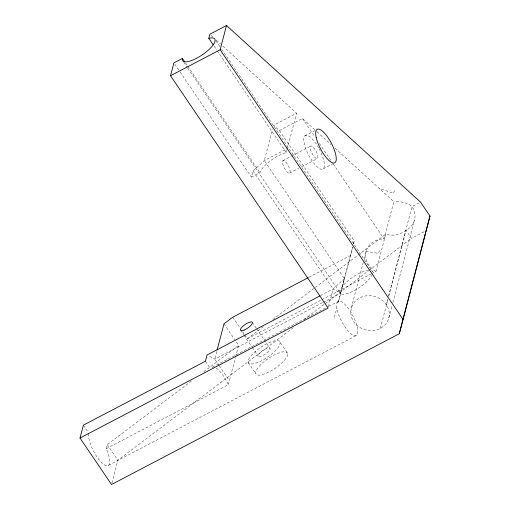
<?xml version="1.0" encoding="UTF-8"?>
<svg xmlns="http://www.w3.org/2000/svg" width="510" height="510" viewBox="0 0 510 510"><rect width="100%" height="100%" fill="white"/><g stroke="black" fill="none" stroke-linecap="round" stroke-linejoin="round"><path stroke-width="0.38" stroke-dasharray="2.55 1.91" d="M372.364 274.246A19.405 6.12 -34.1 0 1 357.81 288.507A19.405 6.12 -34.1 0 1 341.069 293.817L339.979 292.632L339.998 290.732L341.126 288.252L343.287 285.358A19.405 6.12 -34.1 0 1 369.348 270.192M351.186 308.403L350.74 312.917L351.607 317.443A19.405 17.321 14.7 0 0 378.879 329.077A19.405 17.321 14.7 0 0 385.311 303.335A19.405 17.321 14.7 0 0 355.808 300.639L352.914 304.215L351.186 308.403L363.26 262.376M323.149 302.334L340.75 293.116L344.371 278.626L264.333 160.599L272.589 129.126M338.614 301.257L352.729 247.05M353.494 244.003L354.252 240.949L279.391 130.554L273.596 125.281L296.616 113.226L222.736 45.977M88.689 433.736A19.405 6.254 62.4 0 0 102.72 463.628A19.405 6.254 62.4 0 0 106.239 448.685L107.298 444.631L192.939 379.899M111.919 482.983L117.886 460.243L293.919 327.197M180.145 72.069L251.424 177.174L253.056 170.958L264.333 160.599L287.353 148.537L296.616 113.226M216.744 351.454L214.729 359.136L218.72 365.013M251.424 177.174L259.96 172.705A19.405 6.12 -34.1 0 1 286.288 152.592L287.175 149.213M106.239 448.685L228.289 384.744L235.397 357.663M235.594 356.892L238.616 345.378L235.072 340.151M328.485 306.548L333.094 288.985L344.371 278.626M338.009 302.876L340.54 293.244M342.236 286.767L352.639 247.101M353.449 244.029L354.252 240.949M334.388 317.367L336.919 307.734M364.07 259.309L366.078 251.64A19.405 17.321 14.7 0 1 384.081 238.929L393.841 201.718L334.636 147.83M394.364 190.523L393.605 193.392L379.166 188.362M379.37 250.518L378.618 253.387L363.528 250.965M371.752 273.602L375.972 271.39L385.732 234.186C392.662 236.538 400.28 234.562 406.062 230.341A19.405 17.321 14.7 0 0 411.997 206.576L419.22 202.795M386.274 304.629L387.683 299.268M388.486 296.202L411.997 206.576C406.993 202.374 400.21 201.182 393.841 201.718M380.339 328.395L387.976 299.287M388.779 296.221L406.062 230.341L411.481 238.336L425.691 230.89M388.818 317.902L392.037 305.643M392.84 302.583L414.541 219.848M337.811 301.525L336.887 303.195L336.664 305.904L337.161 309.468A19.405 6.254 62.4 0 0 352.161 334.713A19.405 6.254 62.4 0 0 355.566 321.746A19.405 6.254 62.4 0 0 339.38 301.002L328.657 306.319M203.726 371.752L238.616 345.378M244.723 334.834L247.382 338.755L263.88 326.279M272.767 319.566L314.657 287.901M315.295 287.423L385.732 234.186M304.087 319.509L324.424 304.138M325.055 303.66L368.271 270.995M368.902 270.517L411.481 238.336M279.391 130.554L302.411 118.498L316.474 131.299M304.897 135.8L314.702 130.662M282.846 160.669L291.184 156.302M291.879 155.939L310.635 146.115M289.731 173.043L298.764 168.313M301.544 166.859L317.52 158.489M323.257 168.797L333.062 163.665M308.99 277.262L350.638 255.44M320.42 295.621L333.094 288.985L340.75 293.116M247.382 338.755L321.16 300.103M321.867 299.733L371.05 273.966M364.561 280.392L365.115 280.105M322.447 302.704L214.729 359.136L208.469 355.75M212.491 367.175L327.956 306.688M108.553 465.305L356.63 335.344M211.006 35.298L212.766 36.905M216.285 40.105L220.39 43.841M317.061 131.829L331.124 144.63M302.411 118.498L314.906 136.922M319.368 143.501L330.971 160.612M333.202 163.901L384.081 238.929M215.902 40.768L219.918 46.69M221.703 49.323L372.568 271.779A19.405 6.12 -34.1 0 0 371.478 270.593M214.117 46.168L216.795 50.107M217.234 50.764L286.288 152.592M185.557 62.998L187.342 65.624M187.788 66.281L259.96 172.705M183.759 62.277L187.329 67.537M187.776 68.2L339.979 292.632M253.056 170.958L333.094 288.985M174.796 64.183L179.698 71.413M280.009 342.114A18.934 5.973 -34.1 0 1 257.907 362.412A18.934 5.973 -34.1 0 1 254.413 352.327A18.934 5.973 -34.1 0 1 280.009 342.114L287.57 353.264A18.934 5.973 -34.1 0 1 265.474 373.562A18.934 5.973 -34.1 0 1 261.981 363.477A18.934 5.973 -34.1 0 1 287.57 353.264M252.424 322.447L256.396 328.3M256.836 328.956L270.07 348.47A7.102 2.238 -34.1 0 1 261.783 356.082A7.102 2.238 -34.1 0 1 260.476 352.302A7.102 2.238 -34.1 0 1 270.07 348.47M232.758 317.195L239.847 327.649M242.505 331.57L244.277 334.184M240.503 330.078L243.589 334.63M244.035 335.28L251.972 346.991M252.412 347.642L258.149 356.095M223.992 323.818L234.632 339.501M248.217 362.457L255.778 373.607M219.16 365.67L229.353 380.696M205.441 361.22L210.445 368.596M107.298 444.631L117.886 460.243M83.391 425.161L87.975 431.919M319.113 148.786A18.934 6.101 62.4 0 1 319.458 168.529A18.934 6.101 62.4 0 1 303.769 139.931A18.934 6.101 62.4 0 1 318.775 148.174M375.972 271.39A19.405 17.321 14.7 0 1 366.078 251.64M212.243 367.238A19.405 6.254 62.4 0 1 213.358 367.022M216.049 368.041A19.405 6.254 62.4 0 1 228.289 384.744M310.392 149.022A7.102 2.289 62.4 0 0 316.946 158.68A7.102 2.289 62.4 0 0 314.887 149.207A7.102 2.289 62.4 0 0 310.392 149.022M282.61 163.576A7.102 2.289 62.4 0 0 289.157 173.234A7.102 2.289 62.4 0 0 287.104 163.761A7.102 2.289 62.4 0 0 282.61 163.576"/><path stroke-width="0.76" d="M399.292 333.75L429.987 216.049L420.533 202.107L226.504 25.5L209.833 34.234L208.775 38.282A19.405 6.12 -34.1 0 1 204.924 52.944A19.405 6.12 -34.1 0 1 182.44 58.401L173.904 62.87L170.525 75.748L328.089 308.078L80.013 438.033L111.524 484.5L399.292 333.75L429.987 216.049M80.013 438.033L83.391 425.161L205.441 361.22L207.073 354.998L319.719 295.991M170.525 75.748L220.141 49.757L226.504 25.5M217.145 349.924L223.992 323.818L232.758 317.195L308.282 277.631M220.141 49.757L402.913 319.26M208.775 38.282L213.225 44.854M182.44 58.401L184.665 61.684M316.168 137.311A18.934 6.101 62.4 0 0 333.629 163.066A18.934 6.101 62.4 0 0 328.147 137.808A18.934 6.101 62.4 0 0 316.168 137.311M244.137 330.059A7.102 2.238 -34.1 0 0 252.424 322.447A7.102 2.238 -34.1 0 0 242.83 326.279A7.102 2.238 -34.1 0 0 244.137 330.059"/></g></svg>
